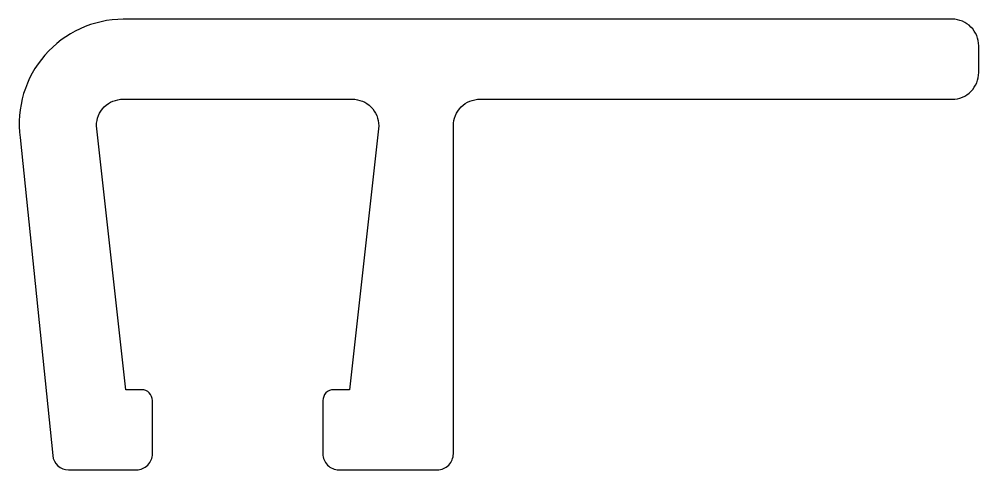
# Model space of a CAD drawing. Extents: x 178 to 196, y 229.8 to 238.2.
import ezdxf

# ---------------------------------------------------------------- set-up
doc = ezdxf.new("R2010")
doc.units = 0
doc.layers.add('ANA', color=220, linetype='CONTINUOUS')

msp = doc.modelspace()

# ---------------------------------------------------------------- linework, layer by layer
at = {"layer": 'ANA', "color": 7}
msp.add_lwpolyline([(184.745, 236.236), (184.195, 231.286), (183.895, 231.286, 0.414214), (183.695, 231.086), (183.695, 230.086, 0.414214), (183.995, 229.786), (185.845, 229.786, 0.414214), (186.145, 230.086), (186.145, 236.236, -0.414214), (186.645, 236.736), (195.51, 236.736, 0.414214), (196.01, 237.236), (196.01, 237.736, 0.414214), (195.51, 238.236), (179.948, 238.236, 0.45203), (178.01, 236.015), (178.623, 230.053, 0.382162), (178.921, 229.786), (180.195, 229.786, 0.414214), (180.495, 230.086), (180.495, 231.086, 0.414214), (180.295, 231.286), (179.995, 231.286), (179.445, 236.236, -0.414214), (179.945, 236.736), (184.245, 236.736, -0.414214)], format="xyb", close=True, dxfattribs=at)

doc.saveas('drawing.dxf')
